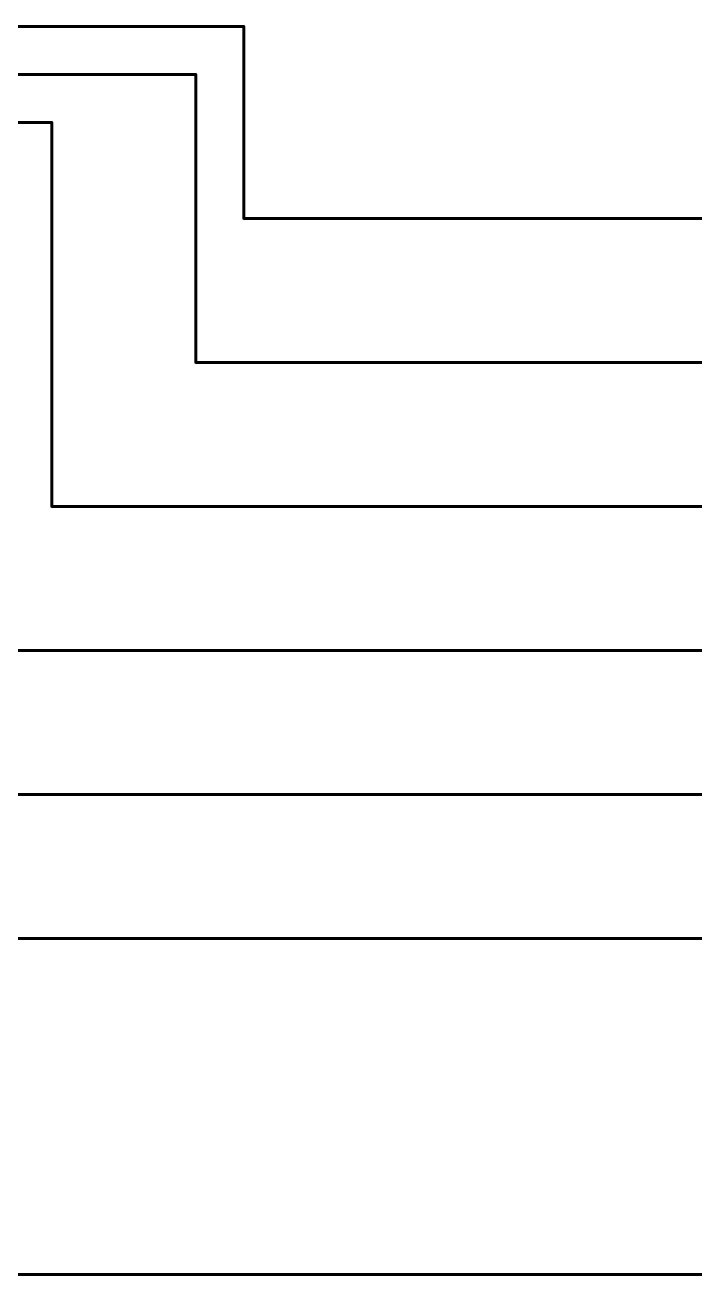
# Model space of a CAD drawing. Extents: x -51 to 244, y 79 to 198.
# Drawn here: x 138.3 to 173.7, y 78.7 to 144.9 of the extents above; entities that cross this region are included whole.
import ezdxf

# ---------------------------------------------------------------- set-up
doc = ezdxf.new("R2010")
doc.units = 0
doc.layers.add('91', color=122, linetype='CONTINUOUS')

msp = doc.modelspace()

# ---------------------------------------------------------------- linework, layer by layer
at = {"layer": '91', "const_width": 0.1524}
for points in [[(149.86, 144.78), (129.54, 144.78)], [(149.86, 134.62), (149.86, 144.78)], [(147.32, 142.24), (129.54, 142.24)], [(147.32, 127), (147.32, 142.24)], [(139.7, 139.7), (129.54, 139.7)], [(139.7, 119.38), (139.7, 139.7)], [(180.34, 134.62), (149.86, 134.62)], [(180.34, 127), (147.32, 127)], [(180.34, 119.38), (139.7, 119.38)], [(180.34, 111.76), (137.16, 111.76)], [(180.34, 104.14), (134.62, 104.14)], [(93.98, 96.52), (180.34, 96.52)], [(91.44, 78.74), (175.26, 78.74)]]:
    msp.add_lwpolyline(points, dxfattribs=at)
at = {"layer": '91', "const_width": 0.0762}
for points in [[(149.8981, 144.78, 1), (149.8219, 144.78)], [(149.86, 144.7419, 1), (149.86, 144.8181)], [(147.3581, 142.24, 1), (147.2819, 142.24)], [(147.32, 142.2019, 1), (147.32, 142.2781)], [(139.7381, 139.7, 1), (139.6619, 139.7)], [(139.7, 139.6619, 1), (139.7, 139.7381)], [(149.86, 134.6581, 1), (149.86, 134.5819)], [(149.8219, 134.62, 1), (149.8981, 134.62)], [(147.32, 127.0381, 1), (147.32, 126.9619)], [(147.2819, 127, 1), (147.3581, 127)], [(139.7, 119.4181, 1), (139.7, 119.3419)], [(139.6619, 119.38, 1), (139.7381, 119.38)]]:
    msp.add_lwpolyline(points, format="xyb", dxfattribs=at)

doc.saveas('drawing.dxf')
